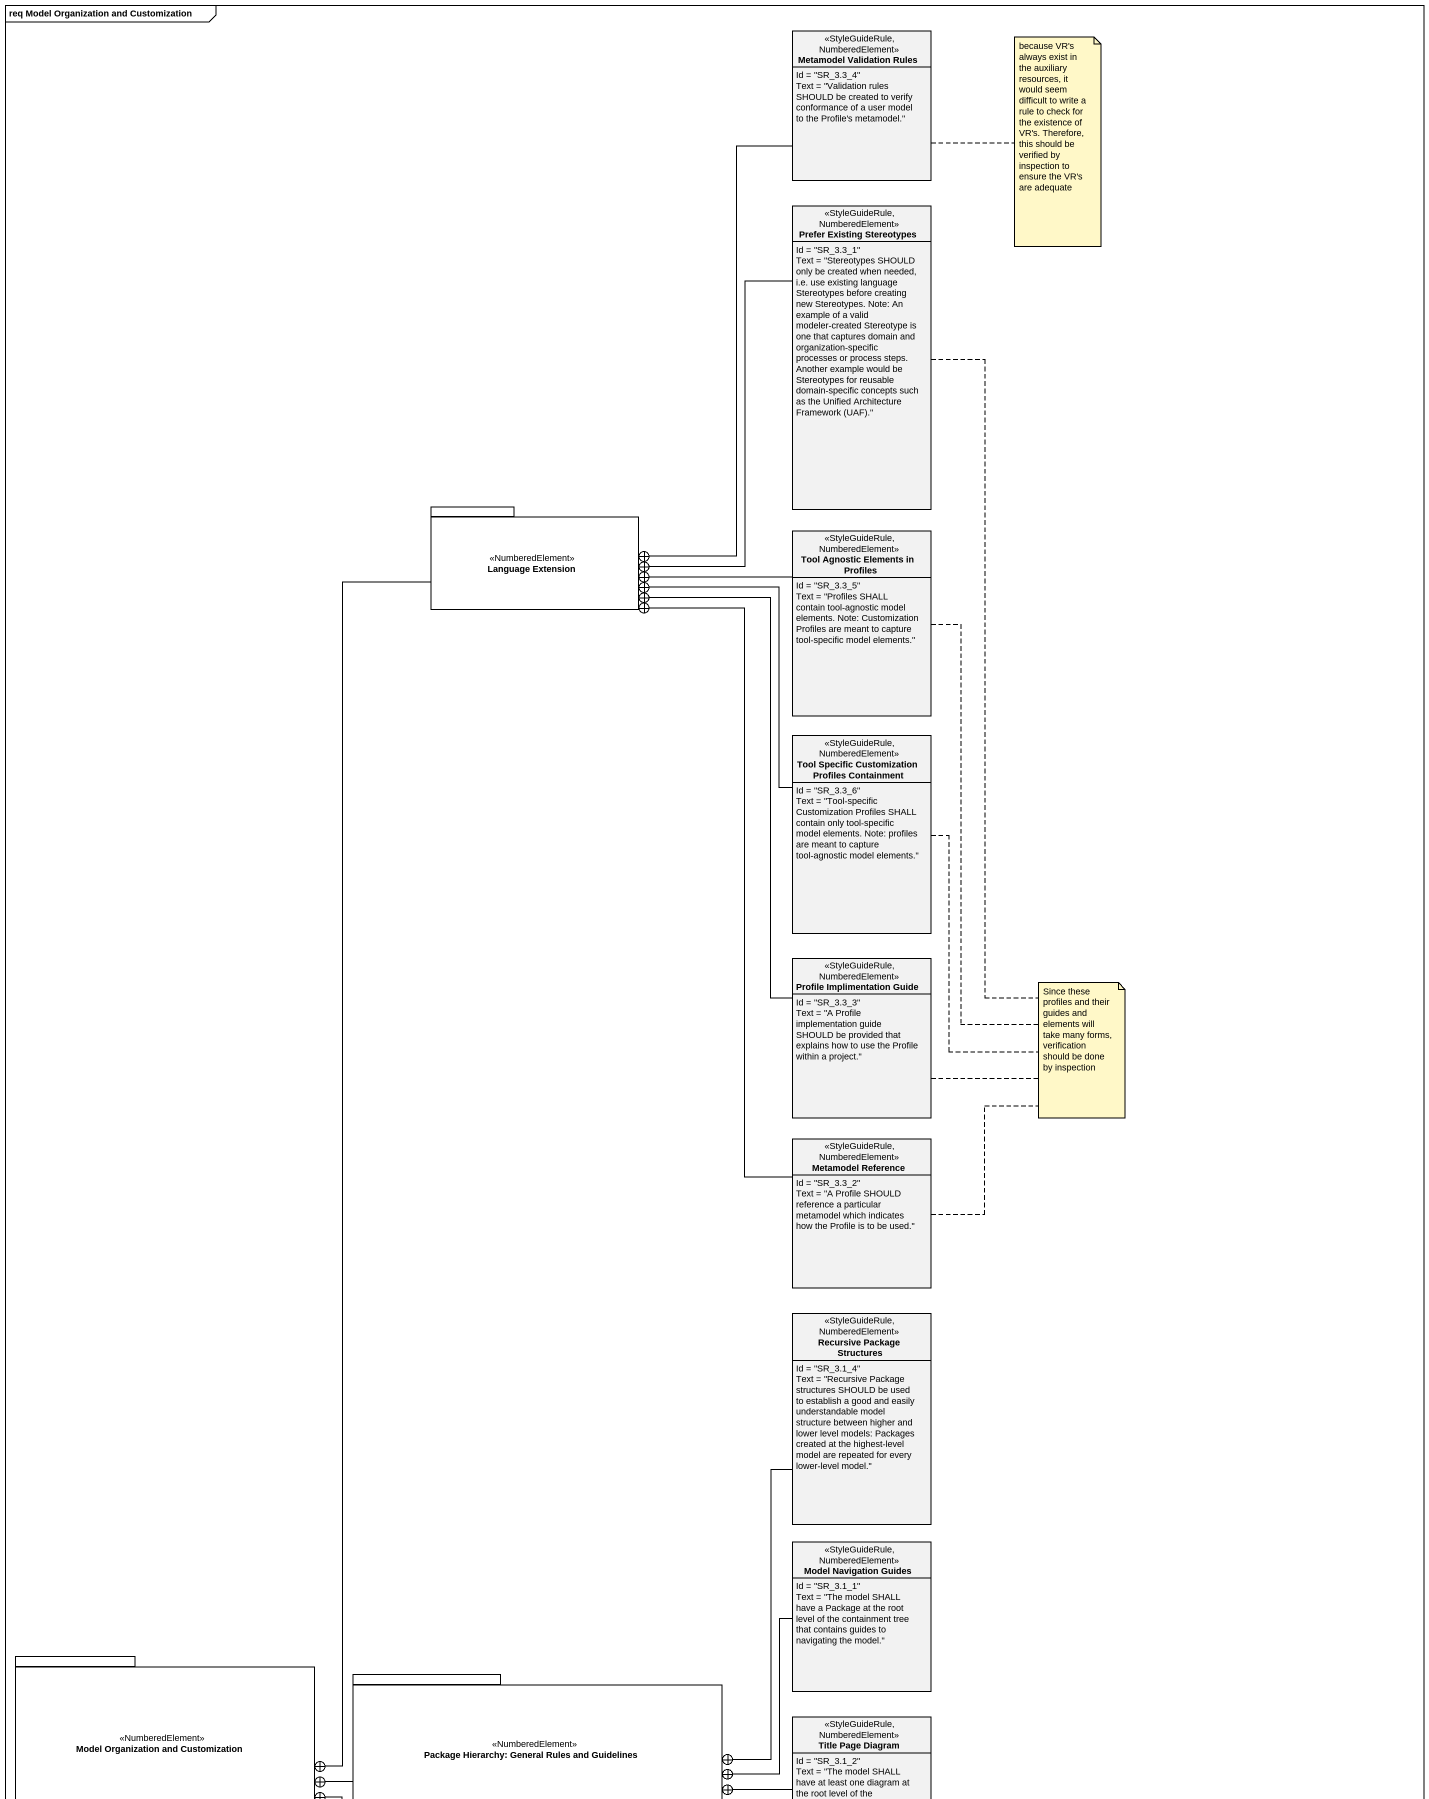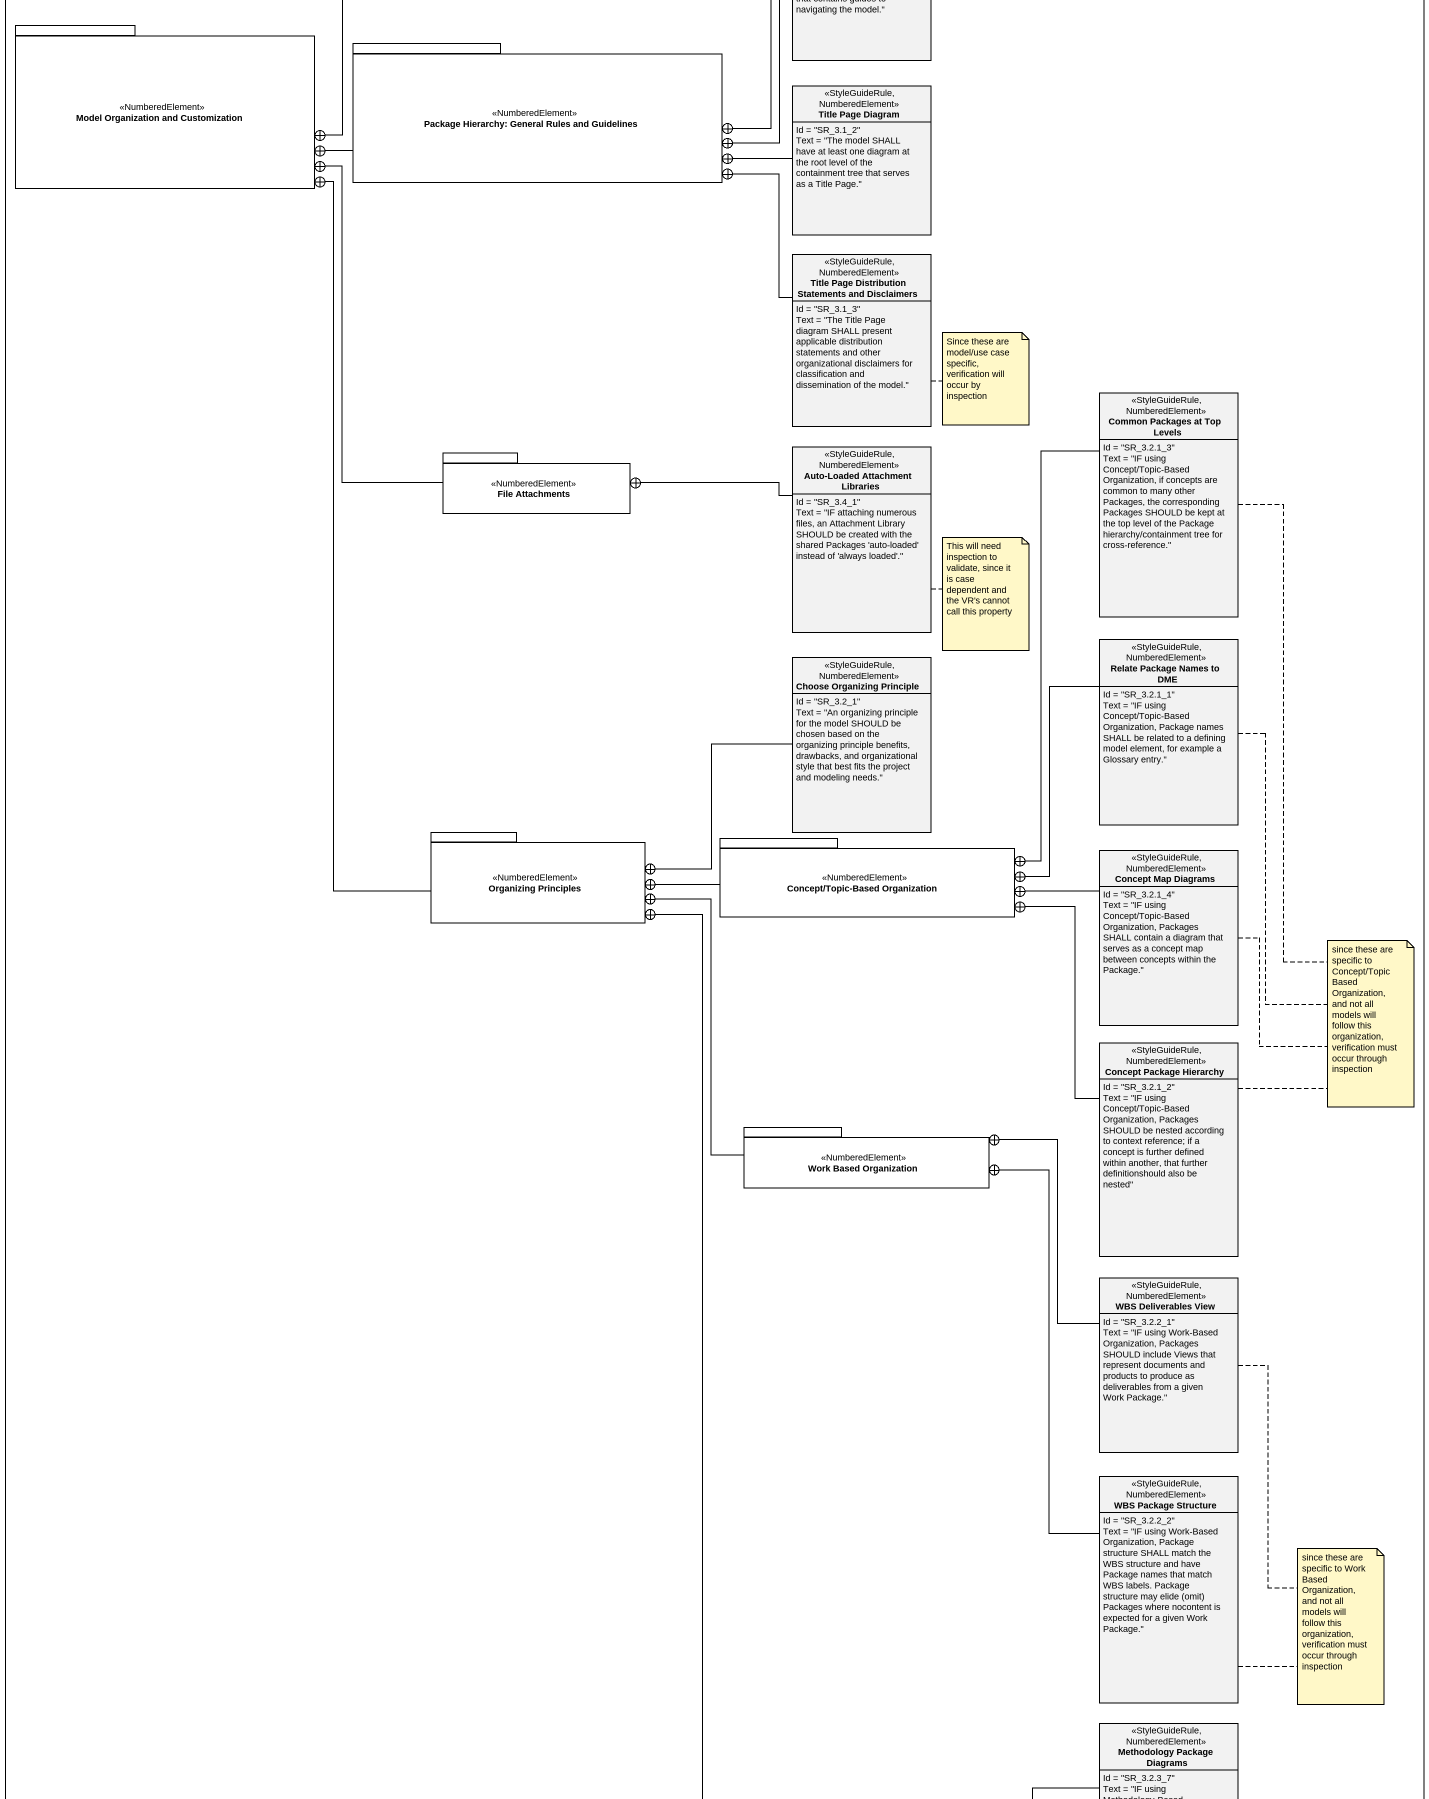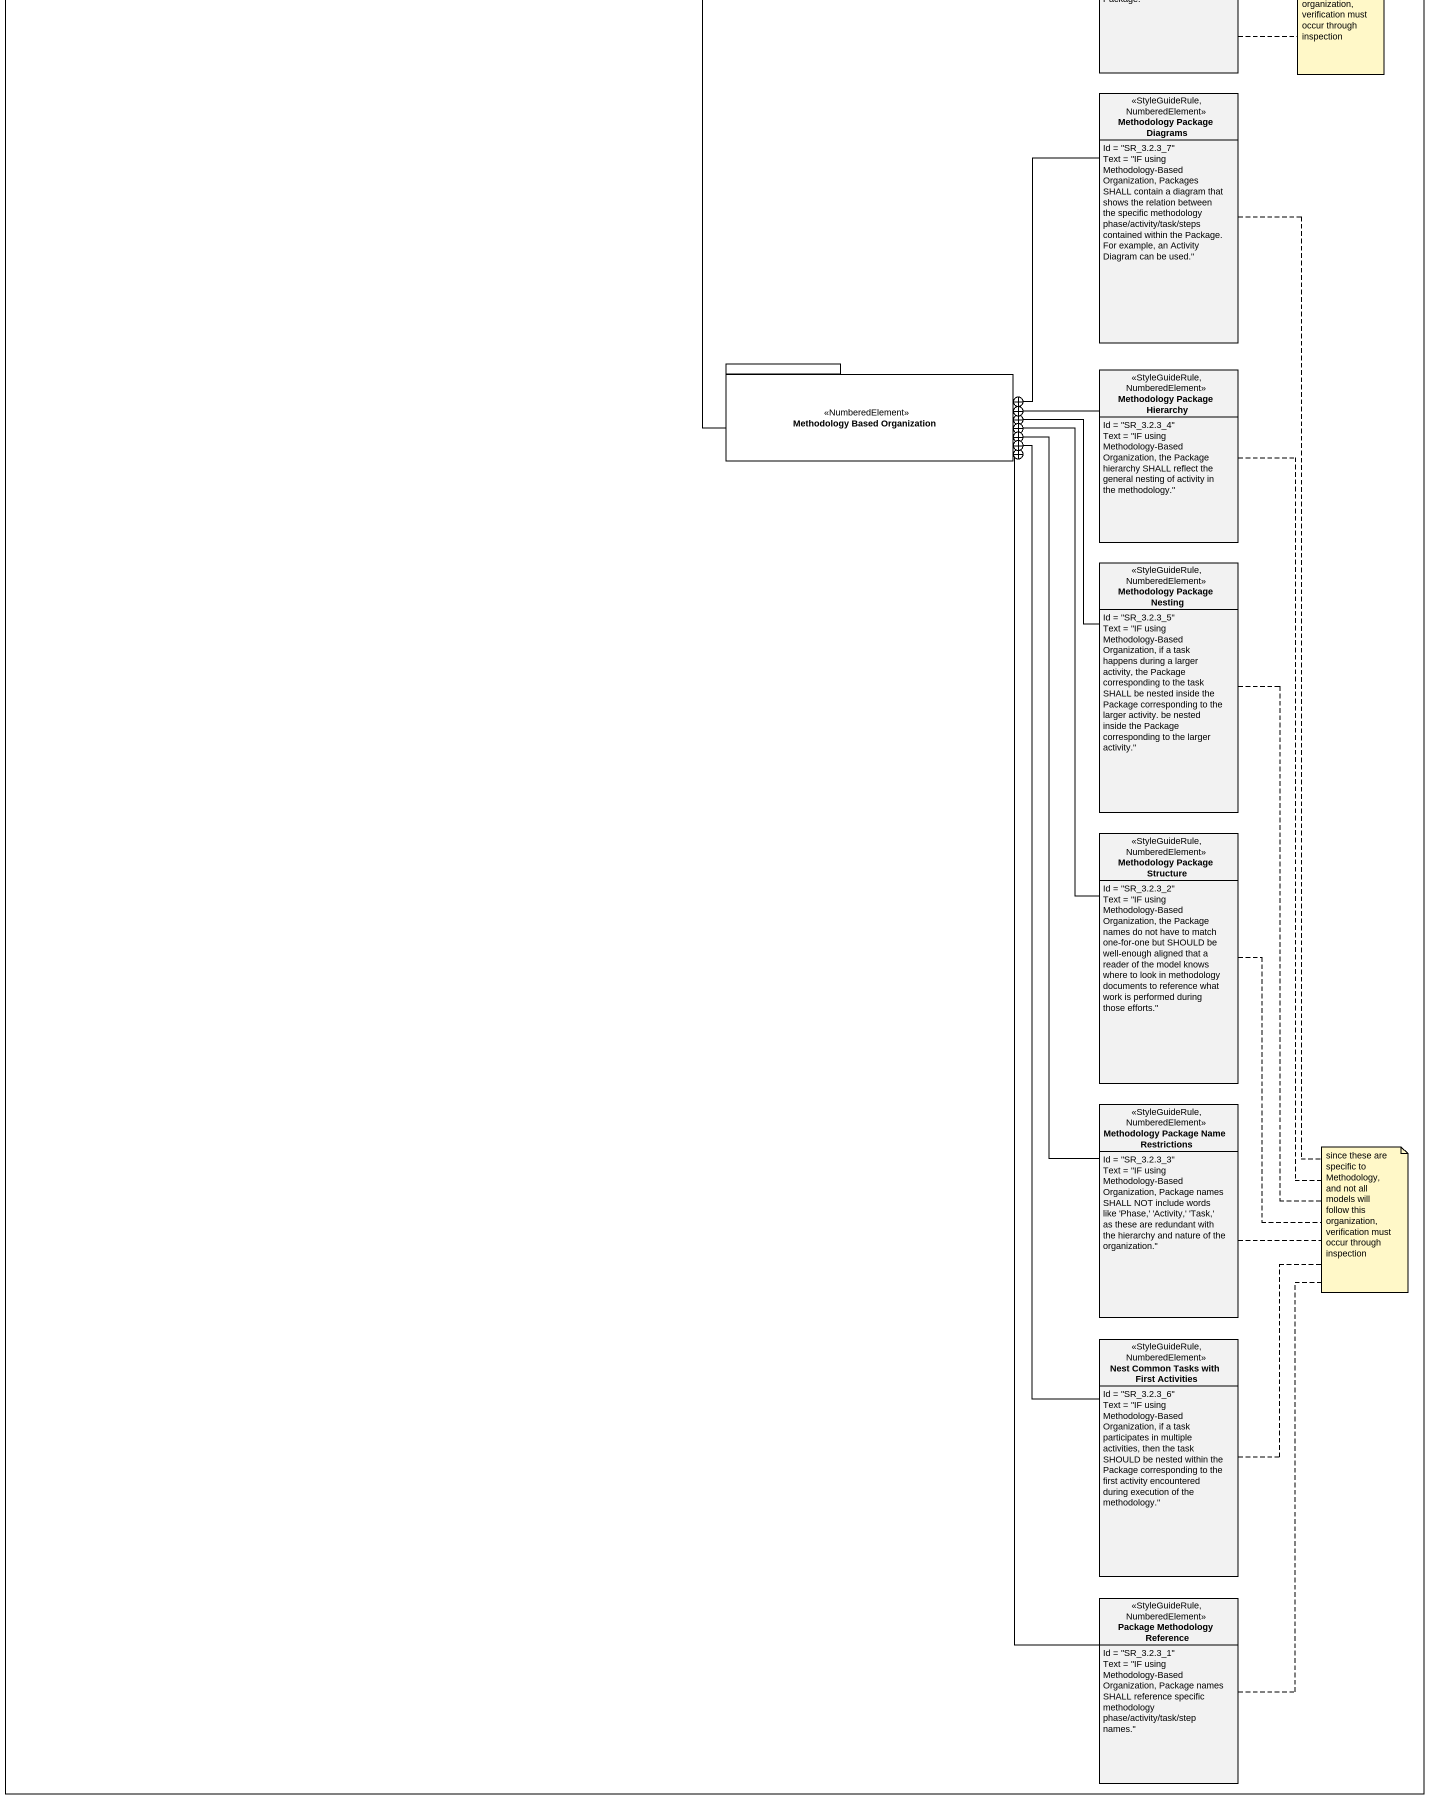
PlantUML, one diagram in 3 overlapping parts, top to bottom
@startuml
mainframe req Model Organization and Customization
hide circle
hide empty members
class "Metamodel Validation Rules" as Metamodel_Validation_Rules <<StyleGuideRule, NumberedElement>> {
  Id = "SR_3.3_4"
  Text = "Validation rules SHOULD be created to verify conformance of a user model to the Profile's metamodel."
}
class "Prefer Existing Stereotypes" as Prefer_Existing_Stereotypes <<StyleGuideRule, NumberedElement>> {
  Id = "SR_3.3_1"
  {field} Text = "Stereotypes SHOULD only be created when needed, i.e. use existing language Stereotypes before creating new Stereotypes. Note: An example of a valid modeler-created Stereotype is one that captures domain and organization-specific processes or process steps. Another example would be Stereotypes for reusable domain-specific concepts such as the Unified Architecture Framework (UAF)."
}
package "Language Extension" as Language_Extension <<NumberedElement>> {
}
class "Tool Agnostic Elements in Profiles" as Tool_Agnostic_Elements_in <<StyleGuideRule, NumberedElement>> {
  Id = "SR_3.3_5"
  Text = "Profiles SHALL contain tool-agnostic model elements. Note: Customization Profiles are meant to capture tool-specific model elements."
}
class "Tool Specific Customization Profiles Containment" as Tool_Specific_Customization <<StyleGuideRule, NumberedElement>> {
  Id = "SR_3.3_6"
  Text = "Tool-specific Customization Profiles SHALL contain only tool-specific model elements. Note: profiles are meant to capture tool-agnostic model elements."
}
class "Profile Implimentation Guide" as Profile_Implimentation_Guide <<StyleGuideRule, NumberedElement>> {
  Id = "SR_3.3_3"
  Text = "A Profile implementation guide SHOULD be provided that explains how to use the Profile within a project."
}
class "Metamodel Reference" as Metamodel_Reference <<StyleGuideRule, NumberedElement>> {
  Id = "SR_3.3_2"
  Text = "A Profile SHOULD reference a particular metamodel which indicates how the Profile is to be used."
}
class "Recursive Package Structures" as Recursive_Package_Structures <<StyleGuideRule, NumberedElement>> {
  Id = "SR_3.1_4"
  Text = "Recursive Package structures SHOULD be used to establish a good and easily understandable model structure between higher and lower level models: Packages created at the highest-level model are repeated for every lower-level model."
}
class "Model Navigation Guides" as Model_Navigation_Guides <<StyleGuideRule, NumberedElement>> {
  Id = "SR_3.1_1"
  Text = "The model SHALL have a Package at the root level of the containment tree that contains guides to navigating the model."
}
package "Model Organization and Customization" as Model_Organization_and <<NumberedElement>> {
}
package "Package Hierarchy: General Rules and Guidelines" as Package_Hierarchy_General <<NumberedElement>> {
}
class "Title Page Diagram" as Title_Page_Diagram <<StyleGuideRule, NumberedElement>> {
  Id = "SR_3.1_2"
  Text = "The model SHALL have at least one diagram at the root level of the containment tree that serves as a Title Page."
}
class "Title Page Distribution Statements and Disclaimers" as Title_Page_Distribution <<StyleGuideRule, NumberedElement>> {
  Id = "SR_3.1_3"
  Text = "The Title Page diagram SHALL present applicable distribution statements and other organizational disclaimers for classification and dissemination of the model."
}
class "Common Packages at Top Levels" as Common_Packages_at_Top <<StyleGuideRule, NumberedElement>> {
  Id = "SR_3.2.1_3"
  Text = "IF using Concept/Topic-Based Organization, if concepts are common to many other Packages, the corresponding Packages SHOULD be kept at the top level of the Package hierarchy/containment tree for cross-reference."
}
package "File Attachments" as File_Attachments <<NumberedElement>> {
}
class "Auto-Loaded Attachment Libraries" as Auto_Loaded_Attachment <<StyleGuideRule, NumberedElement>> {
  Id = "SR_3.4_1"
  Text = "IF attaching numerous files, an Attachment Library SHOULD be created with the shared Packages 'auto-loaded' instead of 'always loaded'."
}
class "Relate Package Names to DME" as Relate_Package_Names_to_DME <<StyleGuideRule, NumberedElement>> {
  Id = "SR_3.2.1_1"
  Text = "IF using Concept/Topic-Based Organization, Package names SHALL be related to a defining model element, for example a Glossary entry."
}
class "Choose Organizing Principle" as Choose_Organizing_Principle <<StyleGuideRule, NumberedElement>> {
  Id = "SR_3.2_1"
  Text = "An organizing principle for the model SHOULD be chosen based on the organizing principle benefits, drawbacks, and organizational style that best fits the project and modeling needs."
}
package "Organizing Principles" as Organizing_Principles <<NumberedElement>> {
}
package "Concept/Topic-Based Organization" as Concept_Topic_Based <<NumberedElement>> {
}
class "Concept Map Diagrams" as Concept_Map_Diagrams <<StyleGuideRule, NumberedElement>> {
  Id = "SR_3.2.1_4"
  Text = "IF using Concept/Topic-Based Organization, Packages SHALL contain a diagram that serves as a concept map between concepts within the Package."
}
class "Concept Package Hierarchy" as Concept_Package_Hierarchy <<StyleGuideRule, NumberedElement>> {
  Id = "SR_3.2.1_2"
  Text = "IF using Concept/Topic-Based Organization, Packages SHOULD be nested according to context reference; if a concept is further defined within another, that further definitionshould also be nested"
}
package "Work Based Organization" as Work_Based_Organization <<NumberedElement>> {
}
class "WBS Deliverables View" as WBS_Deliverables_View <<StyleGuideRule, NumberedElement>> {
  Id = "SR_3.2.2_1"
  Text = "IF using Work-Based Organization, Packages SHOULD include Views that represent documents and products to produce as deliverables from a given Work Package."
}
class "WBS Package Structure" as WBS_Package_Structure <<StyleGuideRule, NumberedElement>> {
  Id = "SR_3.2.2_2"
  {field} Text = "IF using Work-Based Organization, Package structure SHALL match the WBS structure and have Package names that match WBS labels. Package structure may elide (omit) Packages where nocontent is expected for a given Work Package."
}
class "Methodology Package Diagrams" as Methodology_Package_Diagrams <<StyleGuideRule, NumberedElement>> {
  Id = "SR_3.2.3_7"
  Text = "IF using Methodology-Based Organization, Packages SHALL contain a diagram that shows the relation between the specific methodology phase/activity/task/steps contained within the Package. For example, an Activity Diagram can be used."
}
package "Methodology Based Organization" as Methodology_Based <<NumberedElement>> {
}
class "Methodology Package Hierarchy" as Methodology_Package <<StyleGuideRule, NumberedElement>> {
  Id = "SR_3.2.3_4"
  Text = "IF using Methodology-Based Organization, the Package hierarchy SHALL reflect the general nesting of activity in the methodology."
}
class "Methodology Package Nesting" as Methodology_Package_Nesting <<StyleGuideRule, NumberedElement>> {
  Id = "SR_3.2.3_5"
  Text = "IF using Methodology-Based Organization, if a task happens during a larger activity, the Package corresponding to the task SHALL be nested inside the Package corresponding to the larger activity. be nested inside the Package corresponding to the larger activity."
}
class "Methodology Package Structure" as Methodology_Package_2 <<StyleGuideRule, NumberedElement>> {
  Id = "SR_3.2.3_2"
  Text = "IF using Methodology-Based Organization, the Package names do not have to match one-for-one but SHOULD be well-enough aligned that a reader of the model knows where to look in methodology documents to reference what work is performed during those efforts."
}
class "Methodology Package Name Restrictions" as Methodology_Package_Name <<StyleGuideRule, NumberedElement>> {
  Id = "SR_3.2.3_3"
  Text = "IF using Methodology-Based Organization, Package names SHALL NOT include words like 'Phase,' 'Activity,' 'Task,' as these are redundant with the hierarchy and nature of the organization."
}
class "Nest Common Tasks with First Activities" as Nest_Common_Tasks_with <<StyleGuideRule, NumberedElement>> {
  Id = "SR_3.2.3_6"
  Text = "IF using Methodology-Based Organization, if a task participates in multiple activities, then the task SHOULD be nested within the Package corresponding to the first activity encountered during execution of the methodology."
}
class "Package Methodology Reference" as Package_Methodology <<StyleGuideRule, NumberedElement>> {
  Id = "SR_3.2.3_1"
  Text = "IF using Methodology-Based Organization, Package names SHALL reference specific methodology phase/activity/task/step names."
}
Metamodel_Validation_Rules --+ Language_Extension
Prefer_Existing_Stereotypes --+ Language_Extension
Language_Extension --+ Model_Organization_and
Tool_Agnostic_Elements_in -left-+ Language_Extension
Tool_Specific_Customization -up-+ Language_Extension
Profile_Implimentation_Guide -up-+ Language_Extension
Metamodel_Reference -up-+ Language_Extension
Recursive_Package_Structures --+ Package_Hierarchy_General
Model_Navigation_Guides -left-+ Package_Hierarchy_General
Package_Hierarchy_General -left-+ Model_Organization_and
Title_Page_Diagram -left-+ Package_Hierarchy_General
Title_Page_Distribution -up-+ Package_Hierarchy_General
Common_Packages_at_Top --+ Concept_Topic_Based
File_Attachments -up-+ Model_Organization_and
Auto_Loaded_Attachment -left-+ File_Attachments
Relate_Package_Names_to_DME -left-+ Concept_Topic_Based
Choose_Organizing_Principle -left-+ Organizing_Principles
Organizing_Principles -up-+ Model_Organization_and
Concept_Topic_Based -left-+ Organizing_Principles
Concept_Map_Diagrams -left-+ Concept_Topic_Based
Concept_Package_Hierarchy -up-+ Concept_Topic_Based
Work_Based_Organization -up-+ Organizing_Principles
WBS_Deliverables_View -up-+ Work_Based_Organization
WBS_Package_Structure -up-+ Work_Based_Organization
Methodology_Package_Diagrams --+ Methodology_Based
Methodology_Based -up-+ Organizing_Principles
Methodology_Package -left-+ Methodology_Based
Methodology_Package_Nesting -up-+ Methodology_Based
Methodology_Package_2 -up-+ Methodology_Based
Methodology_Package_Name -up-+ Methodology_Based
Nest_Common_Tasks_with -up-+ Methodology_Based
Package_Methodology -up-+ Methodology_Based
note right of Metamodel_Validation_Rules : because VR's always exist in the auxiliary resources, it would seem difficult to write a rule to check for the existence of VR's. Therefore, this should be verified by inspection to ensure the VR's are adequate
note as N2
  Since these profiles and their guides and elements will take many forms, verification should be done by inspection
end note
N2 .. Tool_Agnostic_Elements_in
N2 .. Metamodel_Reference
N2 .. Profile_Implimentation_Guide
N2 .. Prefer_Existing_Stereotypes
N2 .. Tool_Specific_Customization
note right of Title_Page_Distribution : Since these are model/use case specific, verification will occur by inspection
note right of Auto_Loaded_Attachment : This will need inspection to validate, since it is case dependent and the VR's cannot call this property
note as N5
  since these are specific to Concept/Topic Based Organization, and not all models will follow this organization, verification must occur through inspection
end note
N5 .. Concept_Map_Diagrams
N5 .. Common_Packages_at_Top
N5 .. Concept_Package_Hierarchy
N5 .. Relate_Package_Names_to_DME
note as N6
  since these are specific to Work Based Organization, and not all models will follow this organization, verification must occur through inspection
end note
N6 .. WBS_Deliverables_View
N6 .. WBS_Package_Structure
note as N7
  since these are specific to Methodology, and not all models will follow this organization, verification must occur through inspection
end note
N7 .. Methodology_Package_2
N7 .. Nest_Common_Tasks_with
N7 .. Methodology_Package_Nesting
N7 .. Methodology_Package
N7 .. Methodology_Package_Diagrams
N7 .. Package_Methodology
N7 .. Methodology_Package_Name
@enduml
